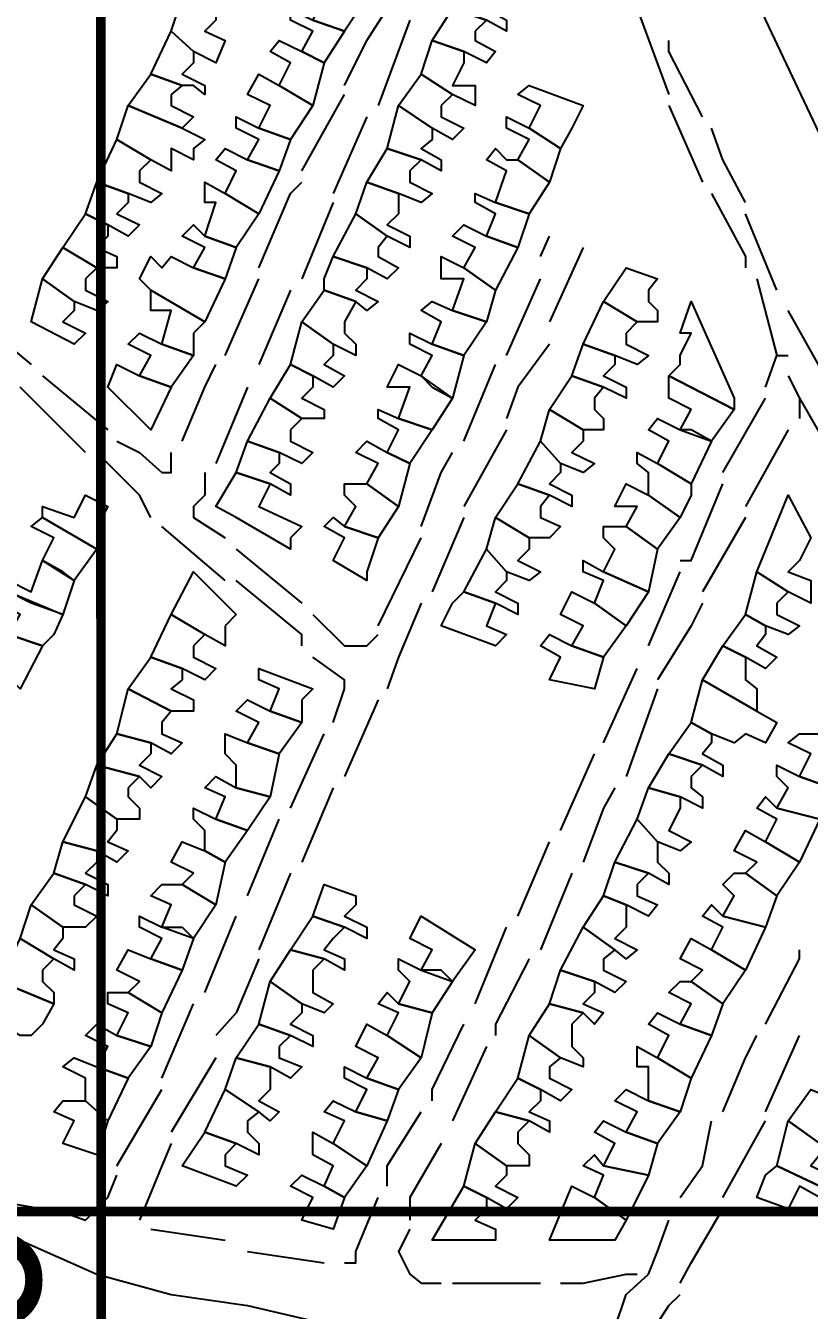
# Model space of a CAD drawing. Header units: millimetres. Extents: x -3588 to 75209, y -3737 to 38254.
# Drawn here: x 19114.6 to 19212.8, y 33223.9 to 33385 of the extents above; entities that cross this region are included whole.
import ezdxf

# ---------------------------------------------------------------- set-up
doc = ezdxf.new("R2010")
doc.units = ezdxf.units.MM
doc.layers.add('P', color=253, linetype='Continuous')
doc.layers.add('T', color=7, linetype='Continuous')

msp = doc.modelspace()

# ---------------------------------------------------------------- linework, layer by layer
at = {"layer": 'P', "const_width": 1.2}
msp.add_lwpolyline([(19125.312, 27423.91), (19123.411, 36422.535)], dxfattribs=at)
at = {"layer": 'P', "color": 254}
for points in [[(19198.05, 33407.41), (19207.364, 33385.677), (19216.966, 33365.352), (19222.327, 33350.389), (19234.474, 33326.111), (19238.699, 33315.389)], [(19153.175, 33391.038), (19157.4, 33388.494), (19154.584, 33384.269), (19150.631, 33385.677), (19152.039, 33388.494), (19149.222, 33389.918), (19150.631, 33392.446), (19153.175, 33391.038)], [(19173.5, 33388.494), (19172.364, 33387.085), (19174.908, 33385.677), (19174.908, 33384.269), (19172.364, 33385.677), (19168.139, 33387.085), (19169.547, 33392.446), (19173.5, 33389.918), (19173.5, 33388.494)], [(19138.484, 33385.677), (19137.076, 33384.269), (19139.62, 33383.132), (19138.484, 33380.316), (19135.667, 33381.724), (19132.851, 33384.269), (19134.259, 33388.494), (19138.484, 33387.085), (19138.484, 33385.677)], [(19150.631, 33385.677), (19154.584, 33384.269), (19152.039, 33380.316), (19149.222, 33381.724), (19150.631, 33384.269), (19147.814, 33385.677), (19147.814, 33387.085), (19150.631, 33385.677)], [(19154.584, 33377.483), (19157.4, 33383.132), (19159.945, 33387.085)], [(19170.955, 33384.269), (19170.955, 33383.132), (19173.5, 33381.724), (19172.364, 33380.316), (19169.547, 33381.724), (19165.594, 33383.132), (19168.139, 33387.085), (19172.364, 33385.677), (19170.955, 33384.269)], [(19191.28, 33387.085), (19195.233, 33376.363)], [(19162.762, 33385.677), (19158.809, 33374.954)], [(19135.667, 33380.316), (19134.259, 33378.907), (19137.076, 33377.483), (19137.076, 33376.363), (19135.667, 33377.483), (19134.259, 33377.483), (19130.306, 33378.907), (19132.851, 33384.269), (19135.667, 33381.724), (19135.667, 33380.316)], [(19149.222, 33381.724), (19152.039, 33380.316), (19150.631, 33374.954), (19146.39, 33377.483), (19147.814, 33380.316), (19145.269, 33381.724), (19146.39, 33383.132), (19149.222, 33381.724)], [(19169.547, 33380.316), (19168.139, 33377.483), (19170.955, 33377.483), (19170.955, 33374.954), (19168.139, 33376.363), (19164.186, 33378.907), (19165.594, 33383.132), (19169.547, 33381.724), (19169.547, 33380.316)], [(19199.458, 33373.546), (19195.233, 33381.724), (19195.233, 33383.132)], [(19132.851, 33376.363), (19132.851, 33374.954), (19135.667, 33373.546), (19134.259, 33372.122), (19127.489, 33374.954), (19130.306, 33378.907), (19134.259, 33377.483), (19132.851, 33376.363)], [(19146.39, 33377.483), (19150.631, 33374.954), (19147.814, 33370.713), (19143.861, 33372.122), (19145.269, 33374.954), (19142.437, 33376.363), (19143.861, 33378.907), (19146.39, 33377.483)], [(19166.714, 33374.954), (19166.714, 33373.546), (19169.547, 33372.122), (19168.139, 33370.713), (19165.594, 33372.122), (19161.353, 33374.954), (19164.186, 33378.907), (19168.139, 33376.363), (19166.714, 33374.954)], [(19183.086, 33372.122), (19181.678, 33369.593), (19177.725, 33372.122), (19179.133, 33374.954), (19176.317, 33376.363), (19177.725, 33377.483), (19184.511, 33374.954), (19183.086, 33372.122)], [(19149.222, 33366.76), (19154.584, 33376.363)], [(19134.259, 33372.122), (19137.076, 33370.713), (19135.667, 33369.593), (19135.667, 33368.169), (19132.851, 33369.593), (19132.851, 33366.76), (19130.306, 33368.169), (19126.065, 33370.713), (19127.489, 33374.954), (19134.259, 33372.122)], [(19143.861, 33372.122), (19147.814, 33370.713), (19146.39, 33366.76), (19142.437, 33368.169), (19143.861, 33370.713), (19141.028, 33372.122), (19141.028, 33373.546), (19143.861, 33372.122)], [(19157.4, 33373.546), (19153.175, 33363.944)], [(19165.594, 33370.713), (19164.186, 33369.593), (19166.714, 33368.169), (19166.714, 33366.76), (19164.186, 33368.169), (19159.945, 33369.593), (19161.353, 33374.954), (19165.594, 33372.122), (19165.594, 33370.713)], [(19177.725, 33372.122), (19181.678, 33369.593), (19180.27, 33365.352), (19176.317, 33368.169), (19177.725, 33370.713), (19174.908, 33372.122), (19174.908, 33373.546), (19177.725, 33372.122)], [(19195.233, 33374.954), (19199.458, 33365.352)], [(19204.835, 33362.808), (19202.003, 33368.169), (19200.594, 33372.122)], [(19128.898, 33366.76), (19128.898, 33365.352), (19131.714, 33363.944), (19130.306, 33362.808), (19127.489, 33363.944), (19123.536, 33365.352), (19126.065, 33370.713), (19130.306, 33368.169), (19128.898, 33366.76)], [(19142.437, 33368.169), (19146.39, 33366.76), (19143.861, 33361.399), (19139.62, 33363.944), (19141.028, 33366.76), (19138.484, 33368.169), (19139.62, 33369.593), (19142.437, 33368.169)], [(19162.762, 33366.76), (19162.762, 33365.352), (19165.594, 33363.944), (19164.186, 33362.808), (19161.353, 33363.944), (19157.4, 33365.352), (19159.945, 33369.593), (19164.186, 33368.169), (19162.762, 33366.76)], [(19176.317, 33368.169), (19180.27, 33365.352), (19177.725, 33361.399), (19173.5, 33362.808), (19174.908, 33366.76), (19172.364, 33368.169), (19173.5, 33369.593), (19174.908, 33368.169), (19176.317, 33368.169)], [(19127.489, 33362.808), (19126.065, 33361.399), (19128.898, 33359.991), (19127.489, 33358.583), (19124.945, 33359.991), (19122.112, 33361.399), (19123.536, 33365.352), (19127.489, 33363.944), (19127.489, 33362.808)], [(19139.62, 33363.944), (19143.861, 33361.399), (19141.028, 33357.158), (19137.076, 33358.583), (19138.484, 33362.808), (19137.076, 33362.808), (19137.076, 33365.352), (19139.62, 33363.944)], [(19143.861, 33354.63), (19147.814, 33363.944), (19149.222, 33365.352)], [(19161.353, 33361.399), (19159.945, 33359.991), (19162.762, 33358.583), (19162.762, 33357.158), (19159.945, 33358.583), (19155.992, 33361.399), (19157.4, 33365.352), (19161.353, 33363.944), (19161.353, 33361.399)], [(19173.5, 33362.808), (19177.725, 33361.399), (19176.317, 33357.158), (19172.364, 33358.583), (19173.5, 33361.399), (19170.955, 33362.808), (19170.955, 33363.944), (19173.5, 33362.808)], [(19200.594, 33363.944), (19204.835, 33356.038), (19204.835, 33354.63)], [(19153.175, 33362.808), (19149.222, 33353.221)], [(19124.945, 33358.583), (19123.536, 33357.158), (19126.065, 33356.038), (19126.065, 33354.63), (19123.536, 33354.63), (19119.295, 33357.158), (19122.112, 33361.399), (19124.945, 33359.991), (19124.945, 33358.583)], [(19158.809, 33357.158), (19158.809, 33356.038), (19161.353, 33354.63), (19159.945, 33353.221), (19157.4, 33354.63), (19153.175, 33356.038), (19155.992, 33361.399), (19159.945, 33358.583), (19158.809, 33357.158)], [(19208.788, 33351.797), (19204.835, 33361.399)], [(19137.076, 33358.583), (19141.028, 33357.158), (19139.62, 33353.221), (19135.667, 33354.63), (19137.076, 33357.158), (19134.259, 33358.583), (19135.667, 33359.991), (19137.076, 33358.583)], [(19172.364, 33358.583), (19176.317, 33357.158), (19173.5, 33351.797), (19169.547, 33354.63), (19170.955, 33357.158), (19168.139, 33358.583), (19169.547, 33359.991), (19172.364, 33358.583)], [(19179.133, 33356.038), (19180.27, 33358.583)], [(19122.112, 33353.221), (19122.112, 33351.797), (19124.945, 33350.389), (19123.536, 33349.268), (19120.704, 33350.389), (19116.751, 33353.221), (19119.295, 33357.158), (19123.536, 33354.63), (19122.112, 33353.221)], [(19135.667, 33354.63), (19139.62, 33353.221), (19137.076, 33347.844), (19130.306, 33351.797), (19128.898, 33353.221), (19130.306, 33356.038), (19131.714, 33354.63), (19132.851, 33356.038), (19135.667, 33354.63)], [(19157.4, 33353.221), (19155.992, 33351.797), (19158.809, 33350.389), (19157.4, 33349.268), (19155.992, 33350.389), (19152.039, 33351.797), (19152.039, 33353.221), (19153.175, 33356.038), (19157.4, 33354.63), (19157.4, 33353.221)], [(19169.547, 33354.63), (19173.5, 33351.797), (19172.364, 33347.844), (19168.139, 33349.268), (19169.547, 33353.221), (19166.714, 33353.221), (19166.714, 33356.038), (19169.547, 33354.63)], [(19184.511, 33357.158), (19180.27, 33347.844)], [(19192.688, 33351.797), (19192.688, 33350.389), (19193.825, 33349.268), (19193.825, 33347.844), (19191.28, 33347.844), (19187.039, 33350.389), (19189.872, 33354.63), (19193.825, 33353.221), (19192.688, 33351.797)], [(19120.704, 33349.268), (19119.295, 33347.844), (19122.112, 33346.436), (19120.704, 33345.027), (19115.343, 33347.844), (19116.751, 33353.221), (19120.704, 33350.389), (19120.704, 33349.268)], [(19139.62, 33343.619), (19143.861, 33353.221)], [(19174.908, 33343.619), (19179.133, 33353.221)], [(19206.244, 33353.221), (19208.788, 33343.619)], [(19135.667, 33346.436), (19135.667, 33343.619), (19131.714, 33345.027), (19132.851, 33349.268), (19130.306, 33349.268), (19130.306, 33351.797), (19137.076, 33347.844), (19135.667, 33346.436)], [(19147.814, 33351.797), (19143.861, 33342.483)], [(19154.584, 33347.844), (19154.584, 33346.436), (19155.992, 33345.027), (19155.992, 33343.619), (19153.175, 33345.027), (19149.222, 33347.844), (19152.039, 33351.797), (19155.992, 33350.389), (19154.584, 33347.844)], [(19168.139, 33349.268), (19172.364, 33347.844), (19169.547, 33343.619), (19165.594, 33345.027), (19166.714, 33347.844), (19164.186, 33349.268), (19165.594, 33350.389), (19168.139, 33349.268)], [(19189.872, 33346.436), (19189.872, 33345.027), (19192.688, 33343.619), (19191.28, 33342.483), (19188.464, 33343.619), (19184.511, 33345.027), (19187.039, 33350.389), (19191.28, 33347.844), (19189.872, 33346.436)], [(19203.411, 33338.258), (19203.411, 33336.834), (19195.233, 33341.075), (19196.641, 33342.483), (19196.641, 33343.619), (19198.05, 33346.436), (19196.641, 33346.436), (19198.05, 33350.389), (19203.411, 33338.258)], [(19107.165, 33349.268), (19115.343, 33342.483)], [(19153.175, 33343.619), (19152.039, 33342.483), (19154.584, 33341.075), (19153.175, 33339.666), (19150.631, 33341.075), (19147.814, 33342.483), (19149.222, 33347.844), (19153.175, 33345.027), (19153.175, 33343.619)], [(19215.558, 33339.666), (19210.197, 33349.268)], [(19131.714, 33345.027), (19135.667, 33343.619), (19132.851, 33339.666), (19128.898, 33341.075), (19130.306, 33343.619), (19127.489, 33345.027), (19128.898, 33346.436), (19131.714, 33345.027)], [(19162.762, 33345.027), (19162.762, 33346.436), (19165.594, 33345.027), (19169.547, 33343.619), (19168.139, 33338.258), (19164.186, 33341.075), (19165.594, 33343.619), (19162.762, 33345.027)], [(19180.27, 33345.027), (19176.317, 33339.666), (19174.908, 33335.713)], [(19188.464, 33342.483), (19187.039, 33341.075), (19189.872, 33339.666), (19189.872, 33338.258), (19187.039, 33339.666), (19183.086, 33341.075), (19184.511, 33345.027), (19188.464, 33343.619), (19188.464, 33342.483)], [(19207.364, 33339.666), (19208.788, 33343.619)], [(19208.788, 33343.619), (19210.197, 33343.619)], [(19128.898, 33341.075), (19132.851, 33339.666), (19130.306, 33334.305), (19124.945, 33339.666), (19126.065, 33342.483), (19128.898, 33341.075)], [(19134.259, 33332.897), (19137.076, 33339.666), (19138.484, 33342.483)], [(19150.631, 33339.666), (19149.222, 33338.258), (19152.039, 33336.834), (19152.039, 33335.713), (19149.222, 33335.713), (19145.269, 33338.258), (19147.814, 33342.483), (19150.631, 33341.075), (19150.631, 33339.666)], [(19165.594, 33339.666), (19168.139, 33338.258), (19165.594, 33334.305), (19161.353, 33335.713), (19162.762, 33339.666), (19159.945, 33339.666), (19161.353, 33342.483), (19164.186, 33341.075), (19165.594, 33339.666)], [(19169.547, 33332.897), (19173.5, 33342.483)], [(19122.112, 33331.472), (19119.295, 33334.305), (19113.934, 33339.666)], [(19116.751, 33341.075), (19124.945, 33334.305)], [(19142.437, 33339.666), (19138.484, 33330.064)], [(19185.919, 33338.258), (19185.919, 33336.834), (19187.039, 33335.713), (19187.039, 33334.305), (19184.511, 33334.305), (19180.27, 33336.834), (19183.086, 33341.075), (19187.039, 33339.666), (19185.919, 33338.258)], [(19198.05, 33334.305), (19196.641, 33334.305), (19198.05, 33336.834), (19195.233, 33338.258), (19195.233, 33341.075), (19203.411, 33336.834), (19200.594, 33332.897), (19198.05, 33334.305)], [(19210.197, 33341.075), (19211.605, 33338.258)], [(19147.814, 33334.305), (19147.814, 33332.897), (19150.631, 33331.472), (19149.222, 33330.064), (19146.39, 33331.472), (19142.437, 33332.897), (19145.269, 33338.258), (19149.222, 33335.713), (19147.814, 33334.305)], [(19202.003, 33328.944), (19207.364, 33338.258)], [(19211.605, 33338.258), (19216.966, 33328.944)], [(19211.605, 33338.258), (19211.605, 33335.713)], [(19161.353, 33335.713), (19165.594, 33334.305), (19162.762, 33330.064), (19159.945, 33331.472), (19161.353, 33334.305), (19158.809, 33335.713), (19158.809, 33336.834), (19161.353, 33335.713)], [(19184.511, 33332.897), (19183.086, 33331.472), (19185.919, 33330.064), (19184.511, 33328.944), (19181.678, 33330.064), (19179.133, 33332.897), (19180.27, 33336.834), (19184.511, 33334.305), (19184.511, 33332.897)], [(19196.641, 33334.305), (19200.594, 33332.897), (19198.05, 33327.519), (19193.825, 33330.064), (19195.233, 33332.897), (19192.688, 33334.305), (19193.825, 33335.713), (19196.641, 33334.305)], [(19174.908, 33334.305), (19169.547, 33324.703)], [(19210.197, 33334.305), (19204.835, 33324.703)], [(19126.065, 33332.897), (19128.898, 33331.472), (19131.714, 33328.944), (19132.851, 33328.944), (19132.851, 33331.472)], [(19146.39, 33330.064), (19145.269, 33328.944), (19147.814, 33327.519), (19147.814, 33326.111), (19145.269, 33327.519), (19141.028, 33328.944), (19142.437, 33332.897), (19146.39, 33331.472), (19146.39, 33330.064)], [(19159.945, 33331.472), (19162.762, 33330.064), (19161.353, 33324.703), (19157.4, 33327.519), (19158.809, 33330.064), (19155.992, 33331.472), (19157.4, 33332.897), (19159.945, 33331.472)], [(19181.678, 33328.944), (19180.27, 33327.519), (19183.086, 33326.111), (19183.086, 33324.703), (19180.27, 33326.111), (19176.317, 33327.519), (19179.133, 33332.897), (19181.678, 33330.064), (19181.678, 33328.944)], [(19130.306, 33323.294), (19128.898, 33326.111), (19123.536, 33331.472)], [(19164.186, 33322.158), (19166.714, 33328.944), (19168.139, 33331.472)], [(19193.825, 33330.064), (19198.05, 33327.519), (19198.05, 33326.111), (19196.641, 33323.294), (19192.688, 33326.111), (19192.688, 33328.944), (19191.28, 33330.064), (19191.28, 33331.472), (19193.825, 33330.064)], [(19137.076, 33328.944), (19137.076, 33326.111), (19135.667, 33324.703), (19135.667, 33323.294), (19139.62, 33320.75)], [(19147.814, 33320.75), (19147.814, 33319.341), (19141.028, 33323.294), (19138.484, 33324.703), (19141.028, 33328.944), (19145.269, 33327.519), (19143.861, 33324.703), (19149.222, 33322.158), (19147.814, 33320.75)], [(19157.4, 33327.519), (19161.353, 33324.703), (19158.809, 33320.75), (19154.584, 33322.158), (19155.992, 33324.703), (19154.584, 33326.111), (19154.584, 33327.519), (19157.4, 33327.519)], [(19179.133, 33324.703), (19179.133, 33323.294), (19181.678, 33322.158), (19180.27, 33320.75), (19177.725, 33320.75), (19173.5, 33323.294), (19176.317, 33327.519), (19180.27, 33326.111), (19179.133, 33324.703)], [(19192.688, 33326.111), (19196.641, 33323.294), (19193.825, 33319.341), (19189.872, 33322.158), (19191.28, 33324.703), (19188.464, 33324.703), (19189.872, 33327.519), (19192.688, 33326.111)], [(19196.641, 33317.933), (19198.05, 33317.933), (19202.003, 33327.519)], [(19123.536, 33322.158), (19123.536, 33319.341), (19116.751, 33323.294), (19116.751, 33324.703), (19120.704, 33323.294), (19122.112, 33326.111), (19124.945, 33324.703), (19123.536, 33322.158)], [(19211.605, 33317.933), (19210.197, 33316.509), (19213.013, 33315.389), (19213.013, 33312.572), (19210.197, 33313.98), (19206.244, 33316.509), (19210.197, 33326.111), (19213.013, 33320.75), (19211.605, 33317.933)], [(19119.295, 33316.509), (19116.751, 33317.933), (19118.159, 33320.75), (19115.343, 33322.158), (19116.751, 33323.294), (19123.536, 33319.341), (19120.704, 33315.389), (19119.295, 33316.509)], [(19139.62, 33315.389), (19131.714, 33322.158)], [(19154.584, 33322.158), (19158.809, 33320.75), (19157.4, 33316.509), (19157.4, 33315.389), (19153.175, 33317.933), (19154.584, 33320.75), (19152.039, 33322.158), (19153.175, 33323.294), (19154.584, 33322.158)], [(19169.547, 33323.294), (19165.594, 33313.98)], [(19177.725, 33319.341), (19176.317, 33317.933), (19179.133, 33316.509), (19177.725, 33315.389), (19174.908, 33316.509), (19172.364, 33319.341), (19173.5, 33323.294), (19177.725, 33320.75), (19177.725, 33319.341)], [(19189.872, 33322.158), (19193.825, 33319.341), (19192.688, 33313.98), (19187.039, 33316.509), (19188.464, 33319.341), (19187.039, 33320.75), (19187.039, 33322.158), (19189.872, 33322.158)], [(19204.835, 33323.294), (19199.458, 33313.98)], [(19158.809, 33309.739), (19164.186, 33320.75)], [(19141.028, 33319.341), (19149.222, 33312.572)], [(19174.908, 33315.389), (19173.5, 33313.98), (19176.317, 33312.572), (19176.317, 33311.148), (19173.5, 33312.572), (19169.547, 33313.98), (19172.364, 33319.341), (19174.908, 33316.509), (19174.908, 33315.389)], [(19115.343, 33312.572), (19112.526, 33313.98), (19112.526, 33315.389), (19115.343, 33313.98), (19116.751, 33317.933), (19120.704, 33315.389), (19119.295, 33311.148), (19115.343, 33312.572)], [(19187.039, 33316.509), (19192.688, 33313.98), (19189.872, 33309.739), (19185.919, 33312.572), (19187.039, 33315.389), (19184.511, 33316.509), (19184.511, 33317.933), (19187.039, 33316.509)], [(19139.62, 33309.739), (19139.62, 33307.195), (19137.076, 33308.619), (19132.851, 33311.148), (19135.667, 33316.509), (19141.028, 33311.148), (19139.62, 33309.739)], [(19192.688, 33307.195), (19196.641, 33316.509)], [(19208.788, 33312.572), (19208.788, 33311.148), (19211.605, 33309.739), (19210.197, 33308.619), (19207.364, 33309.739), (19204.835, 33311.148), (19206.244, 33316.509), (19210.197, 33313.98), (19208.788, 33312.572)], [(19118.159, 33308.619), (19116.751, 33307.195), (19112.526, 33308.619), (19113.934, 33311.148), (19111.39, 33312.572), (19112.526, 33313.98), (19119.295, 33311.148), (19118.159, 33308.619)], [(19149.222, 33307.195), (19149.222, 33308.619), (19141.028, 33315.389)], [(19168.139, 33312.572), (19169.547, 33313.98), (19173.5, 33312.572), (19172.364, 33309.739), (19174.908, 33308.619), (19173.5, 33307.195), (19166.714, 33309.739), (19168.139, 33312.572)], [(19185.919, 33312.572), (19189.872, 33309.739), (19187.039, 33305.786), (19183.086, 33307.195), (19184.511, 33309.739), (19181.678, 33311.148), (19183.086, 33313.98), (19185.919, 33312.572)], [(19164.186, 33312.572), (19161.353, 33305.786), (19159.945, 33301.833)], [(19199.458, 33312.572), (19198.05, 33309.739), (19193.825, 33302.97)], [(19135.667, 33307.195), (19135.667, 33305.786), (19138.484, 33304.378), (19137.076, 33302.97), (19134.259, 33304.378), (19130.306, 33305.786), (19132.851, 33311.148), (19137.076, 33308.619), (19135.667, 33307.195)], [(19150.631, 33311.148), (19154.584, 33307.195), (19155.992, 33307.195), (19157.4, 33307.195), (19158.809, 33308.619)], [(19207.364, 33308.619), (19206.244, 33307.195), (19208.788, 33305.786), (19207.364, 33304.378), (19204.835, 33305.786), (19202.003, 33307.195), (19204.835, 33311.148), (19207.364, 33309.739), (19207.364, 33308.619)], [(19111.39, 33304.378), (19107.165, 33305.786), (19108.573, 33307.195), (19111.39, 33305.786), (19112.526, 33308.619), (19116.751, 33307.195), (19113.934, 33301.833), (19111.39, 33304.378)], [(19183.086, 33307.195), (19187.039, 33305.786), (19185.919, 33301.833), (19180.27, 33302.97), (19181.678, 33305.786), (19179.133, 33307.195), (19180.27, 33308.619), (19183.086, 33307.195)], [(19204.835, 33304.378), (19204.835, 33302.97), (19206.244, 33301.833), (19206.244, 33299.017), (19199.458, 33302.97), (19202.003, 33307.195), (19204.835, 33305.786), (19204.835, 33304.378)], [(19134.259, 33302.97), (19132.851, 33301.833), (19135.667, 33300.425), (19135.667, 33299.017), (19132.851, 33299.017), (19127.489, 33301.833), (19130.306, 33305.786), (19134.259, 33304.378), (19134.259, 33302.97)], [(19149.222, 33300.425), (19149.222, 33297.608), (19145.269, 33299.017), (19146.39, 33301.833), (19143.861, 33302.97), (19143.861, 33304.378), (19150.631, 33301.833), (19149.222, 33300.425)], [(19153.175, 33297.608), (19154.584, 33301.833), (19154.584, 33302.97), (19150.631, 33305.786)], [(19187.039, 33295.064), (19191.28, 33304.378)], [(19206.244, 33299.017), (19208.788, 33297.608), (19207.364, 33295.064), (19204.835, 33296.184), (19203.411, 33295.064), (19200.594, 33296.184), (19198.05, 33297.608), (19199.458, 33302.97), (19206.244, 33299.017)], [(19131.714, 33297.608), (19131.714, 33296.184), (19134.259, 33295.064), (19132.851, 33293.656), (19130.306, 33295.064), (19126.065, 33296.184), (19127.489, 33301.833), (19132.851, 33299.017), (19131.714, 33297.608)], [(19193.825, 33301.833), (19189.872, 33290.823)], [(19145.269, 33299.017), (19149.222, 33297.608), (19146.39, 33293.656), (19142.437, 33295.064), (19143.861, 33297.608), (19141.028, 33299.017), (19142.437, 33300.425), (19145.269, 33299.017)], [(19158.809, 33300.425), (19154.584, 33290.823)], [(19130.306, 33293.656), (19128.898, 33292.247), (19131.714, 33290.823), (19130.306, 33289.415), (19128.898, 33290.823), (19123.536, 33292.247), (19126.065, 33296.184), (19130.306, 33295.064), (19130.306, 33293.656)], [(19142.437, 33295.064), (19146.39, 33293.656), (19145.269, 33288.294), (19141.028, 33289.415), (19141.028, 33292.247), (19139.62, 33293.656), (19139.62, 33296.184), (19142.437, 33295.064)], [(19147.814, 33286.87), (19152.039, 33296.184)], [(19200.594, 33295.064), (19199.458, 33293.656), (19202.003, 33292.247), (19202.003, 33290.823), (19199.458, 33292.247), (19195.233, 33293.656), (19198.05, 33297.608), (19200.594, 33296.184), (19200.594, 33295.064)], [(19214.149, 33296.184), (19218.374, 33293.656), (19215.558, 33289.415), (19211.605, 33290.823), (19213.013, 33293.656), (19210.197, 33295.064), (19211.605, 33296.184), (19214.149, 33296.184)], [(19181.678, 33284.053), (19185.919, 33293.656)], [(19198.05, 33290.823), (19198.05, 33289.415), (19199.458, 33288.294), (19199.458, 33286.87), (19196.641, 33288.294), (19192.688, 33289.415), (19195.233, 33293.656), (19199.458, 33292.247), (19198.05, 33290.823)], [(19127.489, 33289.415), (19127.489, 33288.294), (19128.898, 33286.87), (19128.898, 33285.462), (19126.065, 33285.462), (19122.112, 33288.294), (19123.536, 33292.247), (19128.898, 33290.823), (19127.489, 33289.415)], [(19211.605, 33290.823), (19215.558, 33289.415), (19214.149, 33285.462), (19208.788, 33286.87), (19210.197, 33289.415), (19208.788, 33290.823), (19208.788, 33292.247), (19211.605, 33290.823)], [(19141.028, 33289.415), (19145.269, 33288.294), (19142.437, 33284.053), (19138.484, 33285.462), (19139.62, 33288.294), (19137.076, 33289.415), (19138.484, 33290.823), (19141.028, 33289.415)], [(19126.065, 33284.053), (19124.945, 33282.645), (19127.489, 33281.509), (19126.065, 33280.1), (19123.536, 33281.509), (19119.295, 33282.645), (19122.112, 33288.294), (19126.065, 33285.462), (19126.065, 33284.053)], [(19153.175, 33289.415), (19149.222, 33280.1)], [(19188.464, 33289.415), (19187.039, 33286.87), (19184.511, 33280.1)], [(19196.641, 33286.87), (19195.233, 33284.053), (19198.05, 33282.645), (19196.641, 33281.509), (19193.825, 33282.645), (19191.28, 33285.462), (19192.688, 33289.415), (19196.641, 33288.294), (19196.641, 33286.87)], [(19208.788, 33286.87), (19214.149, 33285.462), (19211.605, 33280.1), (19207.364, 33282.645), (19208.788, 33285.462), (19206.244, 33286.87), (19207.364, 33288.294), (19208.788, 33286.87)], [(19138.484, 33285.462), (19142.437, 33284.053), (19139.62, 33280.1), (19137.076, 33281.509), (19137.076, 33284.053), (19135.667, 33285.462), (19135.667, 33286.87), (19138.484, 33285.462)], [(19142.437, 33275.859), (19146.39, 33285.462)], [(19193.825, 33281.509), (19193.825, 33280.1), (19195.233, 33278.692), (19195.233, 33277.284), (19192.688, 33278.692), (19188.464, 33280.1), (19191.28, 33285.462), (19193.825, 33282.645), (19193.825, 33281.509)], [(19207.364, 33282.645), (19211.605, 33280.1), (19208.788, 33275.859), (19204.835, 33278.692), (19206.244, 33280.1), (19203.411, 33281.509), (19204.835, 33284.053), (19207.364, 33282.645)], [(19123.536, 33280.1), (19122.112, 33278.692), (19124.945, 33277.284), (19124.945, 33275.859), (19122.112, 33277.284), (19118.159, 33278.692), (19119.295, 33282.645), (19123.536, 33281.509), (19123.536, 33280.1)], [(19137.076, 33281.509), (19139.62, 33280.1), (19138.484, 33274.739), (19134.259, 33277.284), (19135.667, 33278.692), (19132.851, 33280.1), (19134.259, 33282.645), (19137.076, 33281.509)], [(19176.317, 33273.331), (19180.27, 33282.645)], [(19191.28, 33277.284), (19191.28, 33275.859), (19193.825, 33274.739), (19192.688, 33273.331), (19189.872, 33274.739), (19187.039, 33275.859), (19188.464, 33280.1), (19192.688, 33278.692), (19191.28, 33277.284)], [(19120.704, 33275.859), (19120.704, 33274.739), (19123.536, 33273.331), (19122.112, 33271.922), (19119.295, 33271.922), (19115.343, 33274.739), (19118.159, 33278.692), (19122.112, 33277.284), (19120.704, 33275.859)], [(19147.814, 33278.692), (19143.861, 33269.09)], [(19183.086, 33278.692), (19179.133, 33269.09)], [(19204.835, 33278.692), (19208.788, 33275.859), (19207.364, 33271.922), (19202.003, 33273.331), (19203.411, 33275.859), (19202.003, 33277.284), (19203.411, 33278.692), (19204.835, 33278.692)], [(19134.259, 33277.284), (19138.484, 33274.739), (19135.667, 33270.498), (19131.714, 33271.922), (19132.851, 33274.739), (19130.306, 33275.859), (19131.714, 33277.284), (19134.259, 33277.284)], [(19155.992, 33274.739), (19154.584, 33273.331), (19157.4, 33271.922), (19157.4, 33270.498), (19154.584, 33271.922), (19150.631, 33273.331), (19152.039, 33277.284), (19155.992, 33275.859), (19155.992, 33274.739)], [(19189.872, 33271.922), (19188.464, 33270.498), (19191.28, 33269.09), (19189.872, 33267.97), (19188.464, 33269.09), (19184.511, 33271.922), (19187.039, 33275.859), (19189.872, 33274.739), (19189.872, 33271.922)], [(19119.295, 33270.498), (19118.159, 33269.09), (19120.704, 33267.97), (19120.704, 33266.545), (19118.159, 33267.97), (19113.934, 33270.498), (19115.343, 33274.739), (19119.295, 33271.922), (19119.295, 33270.498)], [(19202.003, 33273.331), (19207.364, 33271.922), (19204.835, 33266.545), (19200.594, 33269.09), (19202.003, 33271.922), (19199.458, 33273.331), (19200.594, 33274.739), (19202.003, 33273.331)], [(19134.259, 33271.922), (19135.667, 33270.498), (19134.259, 33266.545), (19130.306, 33267.97), (19131.714, 33270.498), (19128.898, 33271.922), (19128.898, 33273.331), (19131.714, 33271.922), (19134.259, 33271.922)], [(19137.076, 33263.729), (19141.028, 33273.331)], [(19153.175, 33270.498), (19152.039, 33269.09), (19154.584, 33267.97), (19154.584, 33266.545), (19152.039, 33267.97), (19147.814, 33269.09), (19150.631, 33273.331), (19154.584, 33271.922), (19153.175, 33270.498)], [(19166.714, 33266.545), (19164.186, 33266.545), (19165.594, 33269.09), (19162.762, 33270.498), (19164.186, 33273.331), (19170.955, 33269.09), (19168.139, 33265.137), (19166.714, 33266.545)], [(19116.751, 33266.545), (19116.751, 33265.137), (19118.159, 33263.729), (19118.159, 33262.32), (19111.39, 33265.137), (19113.934, 33270.498), (19118.159, 33267.97), (19116.751, 33266.545)], [(19170.955, 33262.32), (19174.908, 33271.922)], [(19187.039, 33267.97), (19187.039, 33266.545), (19189.872, 33265.137), (19188.464, 33263.729), (19185.919, 33265.137), (19181.678, 33266.545), (19184.511, 33271.922), (19188.464, 33269.09), (19187.039, 33267.97)], [(19200.594, 33269.09), (19204.835, 33266.545), (19202.003, 33262.32), (19198.05, 33265.137), (19199.458, 33266.545), (19196.641, 33267.97), (19198.05, 33270.498), (19200.594, 33269.09)], [(19130.306, 33267.97), (19134.259, 33266.545), (19131.714, 33261.184), (19127.489, 33263.729), (19128.898, 33265.137), (19126.065, 33266.545), (19127.489, 33269.09), (19130.306, 33267.97)], [(19150.631, 33266.545), (19150.631, 33263.729), (19153.175, 33262.32), (19152.039, 33261.184), (19149.222, 33262.32), (19145.269, 33265.137), (19147.814, 33269.09), (19152.039, 33267.97), (19150.631, 33266.545)], [(19207.364, 33259.776), (19211.605, 33267.97), (19211.605, 33269.09)], [(19143.861, 33267.97), (19141.028, 33261.184), (19138.484, 33258.367)], [(19164.186, 33266.545), (19168.139, 33265.137), (19165.594, 33261.184), (19161.353, 33262.32), (19162.762, 33265.137), (19161.353, 33266.545), (19161.353, 33267.97), (19164.186, 33266.545)], [(19177.725, 33267.97), (19173.5, 33259.776), (19173.5, 33258.367)], [(19185.919, 33263.729), (19184.511, 33262.32), (19187.039, 33261.184), (19185.919, 33259.776), (19184.511, 33261.184), (19180.27, 33262.32), (19181.678, 33266.545), (19185.919, 33265.137), (19185.919, 33263.729)], [(19116.751, 33259.776), (19115.343, 33258.367), (19113.934, 33258.367), (19109.981, 33261.184), (19111.39, 33265.137), (19118.159, 33262.32), (19116.751, 33259.776)], [(19149.222, 33261.184), (19147.814, 33259.776), (19150.631, 33258.367), (19150.631, 33256.959), (19147.814, 33258.367), (19143.861, 33259.776), (19145.269, 33265.137), (19149.222, 33262.32), (19149.222, 33261.184)], [(19198.05, 33265.137), (19202.003, 33262.32), (19200.594, 33258.367), (19196.641, 33259.776), (19198.05, 33262.32), (19195.233, 33263.729), (19196.641, 33265.137), (19198.05, 33265.137)], [(19127.489, 33263.729), (19131.714, 33261.184), (19130.306, 33256.959), (19126.065, 33258.367), (19127.489, 33261.184), (19124.945, 33262.32), (19124.945, 33263.729), (19127.489, 33263.729)], [(19131.714, 33253.006), (19135.667, 33262.32)], [(19161.353, 33262.32), (19165.594, 33261.184), (19164.186, 33255.535), (19159.945, 33258.367), (19161.353, 33261.184), (19158.809, 33262.32), (19159.945, 33263.729), (19161.353, 33262.32)], [(19183.086, 33259.776), (19183.086, 33256.959), (19184.511, 33255.535), (19184.511, 33254.414), (19181.678, 33255.535), (19177.725, 33258.367), (19180.27, 33262.32), (19184.511, 33261.184), (19183.086, 33259.776)], [(19196.641, 33259.776), (19200.594, 33258.367), (19198.05, 33253.006), (19193.825, 33255.535), (19195.233, 33258.367), (19192.688, 33259.776), (19193.825, 33261.184), (19196.641, 33259.776)], [(19126.065, 33258.367), (19130.306, 33256.959), (19127.489, 33253.006), (19123.536, 33254.414), (19124.945, 33256.959), (19122.112, 33258.367), (19123.536, 33259.776), (19126.065, 33258.367)], [(19146.39, 33256.959), (19146.39, 33255.535), (19149.222, 33254.414), (19147.814, 33253.006), (19145.269, 33254.414), (19141.028, 33255.535), (19143.861, 33259.776), (19147.814, 33258.367), (19146.39, 33256.959)], [(19159.945, 33258.367), (19164.186, 33255.535), (19161.353, 33251.598), (19157.4, 33253.006), (19158.809, 33255.535), (19155.992, 33256.959), (19157.4, 33259.776), (19159.945, 33258.367)], [(19165.594, 33250.173), (19165.594, 33251.598), (19169.547, 33259.776)], [(19180.27, 33254.414), (19180.27, 33253.006), (19183.086, 33251.598), (19181.678, 33250.173), (19179.133, 33251.598), (19176.317, 33253.006), (19177.725, 33258.367), (19181.678, 33255.535), (19180.27, 33254.414)], [(19202.003, 33248.765), (19204.835, 33255.535), (19206.244, 33258.367)], [(19207.364, 33248.765), (19211.605, 33258.367)], [(19172.364, 33256.959), (19168.139, 33247.645)], [(19193.825, 33255.535), (19198.05, 33253.006), (19196.641, 33248.765), (19192.688, 33250.173), (19192.688, 33254.414), (19191.28, 33254.414), (19191.28, 33256.959), (19193.825, 33255.535)], [(19123.536, 33254.414), (19127.489, 33253.006), (19124.945, 33247.645), (19122.112, 33250.173), (19122.112, 33253.006), (19119.295, 33254.414), (19120.704, 33255.535), (19123.536, 33254.414)], [(19138.484, 33255.535), (19132.851, 33246.221)], [(19145.269, 33251.598), (19143.861, 33250.173), (19146.39, 33248.765), (19145.269, 33247.645), (19143.861, 33248.765), (19139.62, 33251.598), (19141.028, 33255.535), (19145.269, 33254.414), (19145.269, 33251.598)], [(19157.4, 33253.006), (19161.353, 33251.598), (19159.945, 33247.645), (19155.992, 33248.765), (19157.4, 33251.598), (19154.584, 33253.006), (19154.584, 33254.414), (19157.4, 33253.006)], [(19179.133, 33250.173), (19177.725, 33248.765), (19180.27, 33247.645), (19180.27, 33246.221), (19177.725, 33247.645), (19173.5, 33248.765), (19176.317, 33253.006), (19179.133, 33251.598), (19179.133, 33250.173)], [(19126.065, 33241.996), (19131.714, 33251.598)], [(19142.437, 33247.645), (19142.437, 33246.221), (19143.861, 33244.812), (19143.861, 33243.404), (19141.028, 33244.812), (19137.076, 33246.221), (19139.62, 33251.598), (19143.861, 33248.765), (19142.437, 33247.645)], [(19192.688, 33250.173), (19196.641, 33248.765), (19193.825, 33244.812), (19189.872, 33246.221), (19191.28, 33248.765), (19188.464, 33250.173), (19189.872, 33251.598), (19192.688, 33250.173)], [(19218.374, 33247.645), (19215.558, 33247.645), (19214.149, 33244.812), (19210.197, 33247.645), (19213.013, 33251.598), (19219.783, 33248.765), (19218.374, 33247.645)], [(19122.112, 33250.173), (19124.945, 33247.645), (19123.536, 33243.404), (19119.295, 33244.812), (19120.704, 33247.645), (19118.159, 33248.765), (19119.295, 33250.173), (19122.112, 33250.173)], [(19155.992, 33248.765), (19159.945, 33247.645), (19157.4, 33241.996), (19153.175, 33244.812), (19154.584, 33247.645), (19152.039, 33248.765), (19153.175, 33250.173), (19155.992, 33248.765)], [(19159.945, 33239.451), (19159.945, 33241.996), (19164.186, 33248.765)], [(19176.317, 33246.221), (19176.317, 33244.812), (19177.725, 33243.404), (19177.725, 33241.996), (19174.908, 33241.996), (19170.955, 33244.812), (19173.5, 33248.765), (19177.725, 33247.645), (19176.317, 33246.221)], [(19139.62, 33243.404), (19139.62, 33241.996), (19142.437, 33240.859), (19141.028, 33239.451), (19134.259, 33241.996), (19137.076, 33246.221), (19141.028, 33244.812), (19139.62, 33243.404)], [(19153.175, 33244.812), (19157.4, 33241.996), (19154.584, 33238.043), (19152.039, 33239.451), (19153.175, 33241.996), (19150.631, 33243.404), (19150.631, 33246.221), (19153.175, 33244.812)], [(19189.872, 33246.221), (19193.825, 33244.812), (19192.688, 33240.859), (19187.039, 33241.996), (19188.464, 33244.812), (19185.919, 33246.221), (19187.039, 33247.645), (19189.872, 33246.221)], [(19196.641, 33238.043), (19199.458, 33241.996), (19200.594, 33247.645)], [(19202.003, 33238.043), (19207.364, 33247.645)], [(19214.149, 33243.404), (19213.013, 33241.996), (19215.558, 33240.859), (19214.149, 33239.451), (19208.788, 33241.996), (19210.197, 33247.645), (19214.149, 33244.812), (19214.149, 33243.404)], [(19132.851, 33244.812), (19131.714, 33241.996), (19128.898, 33235.21)], [(19166.714, 33244.812), (19162.762, 33238.043), (19162.762, 33235.21)], [(19174.908, 33240.859), (19173.5, 33239.451), (19176.317, 33238.043), (19174.908, 33236.634), (19172.364, 33238.043), (19169.547, 33239.451), (19170.955, 33244.812), (19174.908, 33241.996), (19174.908, 33240.859)], [(19187.039, 33241.996), (19192.688, 33240.859), (19189.872, 33235.21), (19185.919, 33238.043), (19187.039, 33240.859), (19184.511, 33241.996), (19185.919, 33243.404), (19187.039, 33241.996)], [(19207.364, 33240.859), (19208.788, 33241.996), (19214.149, 33239.451), (19214.149, 33238.043), (19211.605, 33239.451), (19210.197, 33236.634), (19206.244, 33238.043), (19207.364, 33240.859)], [(19118.159, 33236.634), (19122.112, 33235.21), (19123.536, 33236.634), (19124.945, 33238.043), (19126.065, 33240.859)], [(19152.039, 33239.451), (19154.584, 33238.043), (19153.175, 33234.09), (19149.222, 33235.21), (19150.631, 33238.043), (19147.814, 33239.451), (19149.222, 33240.859), (19152.039, 33239.451)], [(18982.672, 33236.634), (18997.347, 33235.21), (19015.127, 33232.681), (19032.635, 33228.44), (19051.552, 33228.44), (19067.924, 33228.44), (19081.463, 33232.681), (19093.609, 33239.451), (19103.212, 33238.043), (19113.934, 33232.681), (19123.536, 33228.44), (19132.851, 33225.896), (19142.437, 33224.487), (19154.584, 33221.671)], [(19105.74, 33239.451), (19108.573, 33238.043), (19116.751, 33236.634)], [(19172.364, 33236.634), (19170.955, 33235.21), (19173.5, 33234.09), (19173.5, 33232.681), (19165.594, 33232.681), (19169.547, 33239.451), (19172.364, 33238.043), (19172.364, 33236.634)], [(19185.919, 33238.043), (19189.872, 33235.21), (19188.464, 33232.681), (19180.27, 33232.681), (19183.086, 33239.451), (19185.919, 33238.043)], [(19154.584, 33229.849), (19155.992, 33229.849), (19155.992, 33231.273), (19158.809, 33238.043)], [(19196.641, 33227.32), (19198.05, 33229.849), (19202.003, 33236.634)], [(19192.688, 33228.44), (19193.825, 33231.273), (19195.233, 33235.21)], [(19130.306, 33234.09), (19139.62, 33232.681)], [(19162.762, 33234.09), (19161.353, 33231.273), (19162.762, 33228.44), (19164.186, 33227.32), (19166.714, 33227.32)], [(19142.437, 33231.273), (19152.039, 33229.849)], [(19168.139, 33227.32), (19179.133, 33227.32)], [(19181.678, 33227.32), (19184.511, 33227.32), (19189.872, 33228.44), (19191.28, 33228.44)], [(19188.464, 33219.126), (19188.464, 33221.671), (19189.872, 33225.896), (19192.688, 33228.44)], [(19191.28, 33216.31), (19192.688, 33220.535), (19195.233, 33224.487), (19196.641, 33225.896)]]:
    msp.add_lwpolyline(points, dxfattribs=at)
at = {"layer": 'P', "color": 254, "const_width": 1.2}
msp.add_lwpolyline([(11361.594, 33236.293), (26562.224, 33236.293)], dxfattribs=at)

# ---------------------------------------------------------------- texts
at = {"layer": 'T', "insert": (19095.646, 33122.675), "char_height": 20.80483, "attachment_point": 1, "rotation": 90}
msp.add_mtext('{\\fArial|b0|i0|c0|p18;1053500}', dxfattribs=at)

doc.saveas('drawing.dxf')
